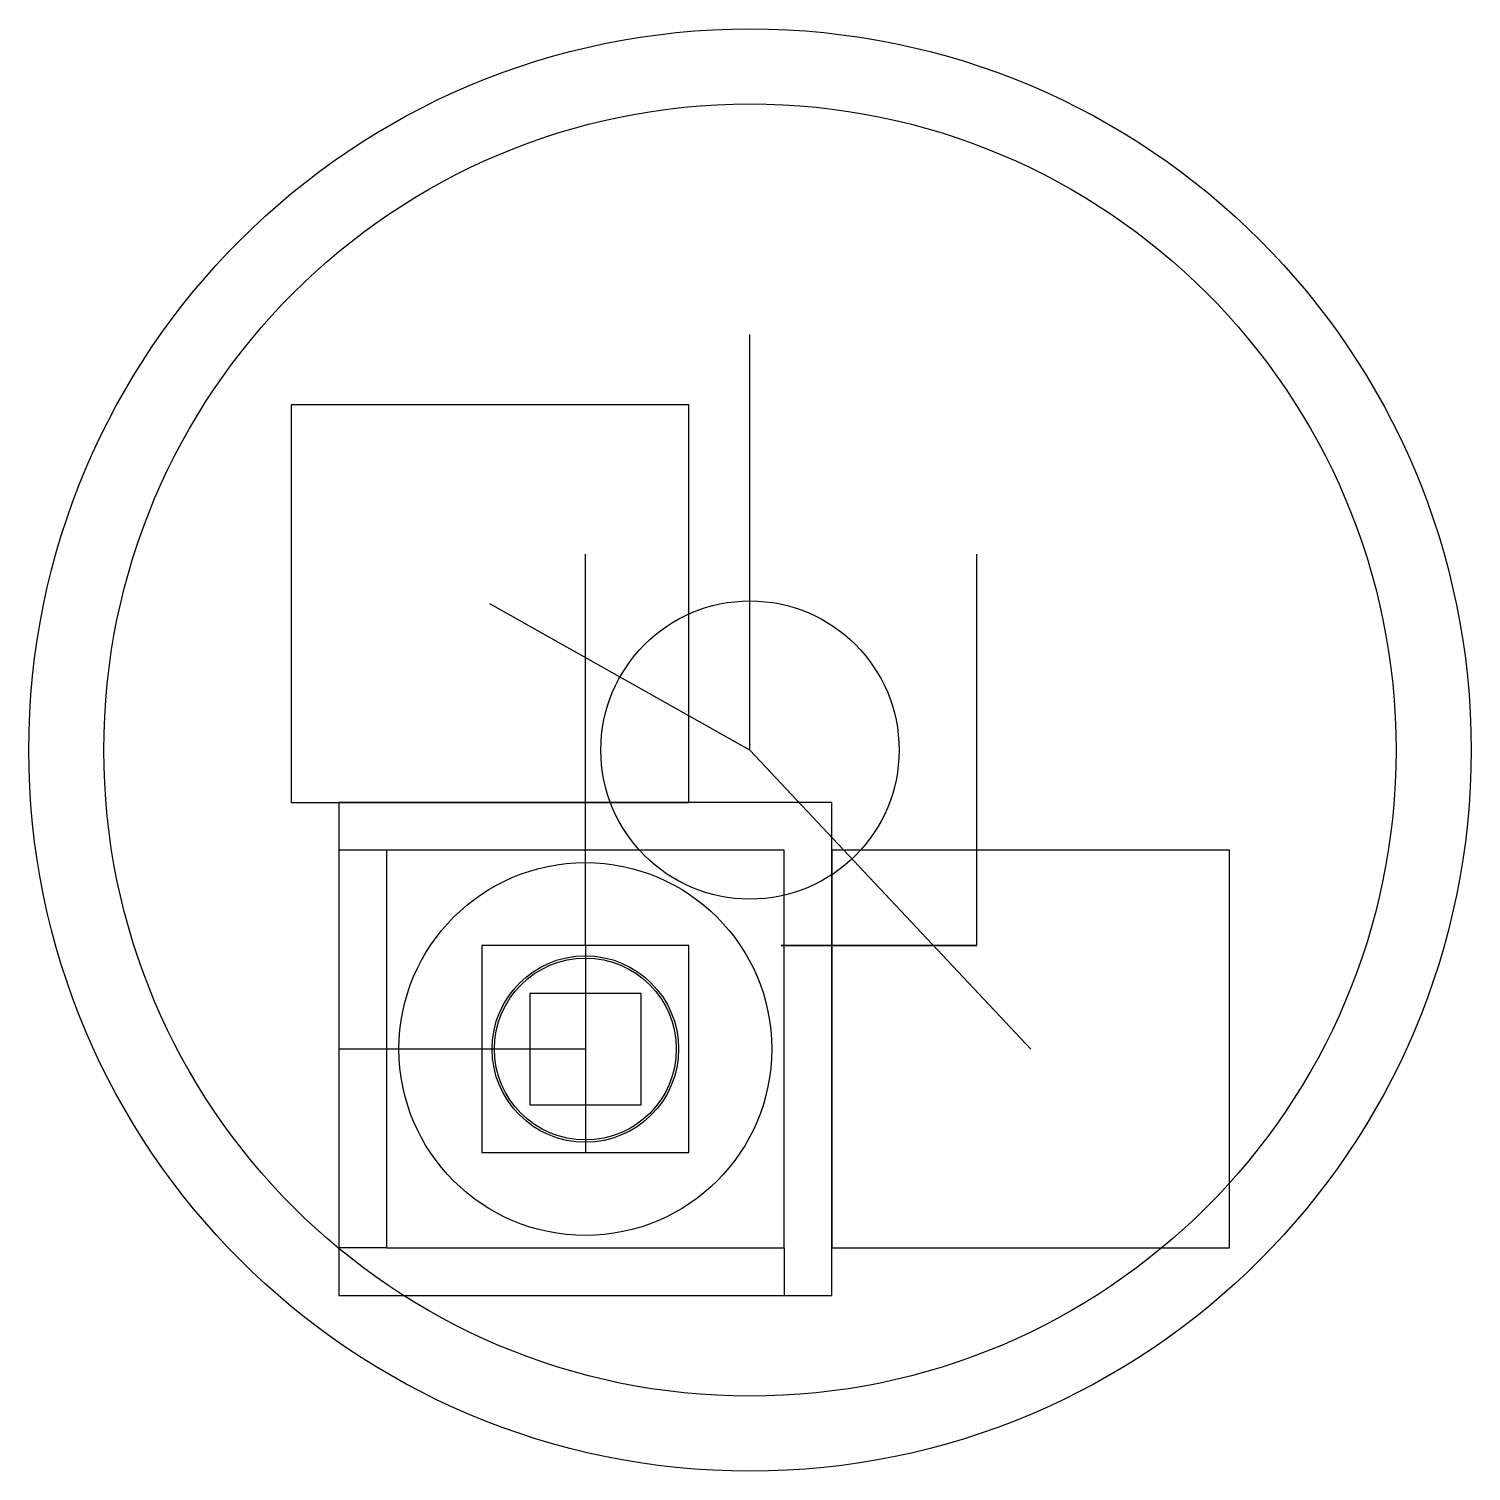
# Model space of a CAD drawing. Header units: inches. Extents: x 10.4 to 11.85, y 4.78 to 6.23.
import ezdxf

# ---------------------------------------------------------------- set-up
doc = ezdxf.new("R2010")
doc.units = ezdxf.units.IN
doc.header["$MEASUREMENT"] = 0

msp = doc.modelspace()

# ---------------------------------------------------------------- linework, layer by layer
for p, q in [((11.1211, 5.5078), (11.1211, 5.9257)), ((10.9555, 5.311), (10.9555, 5.7047)), ((11.3492, 5.311, 0.1968), (11.3492, 5.7047, 0.1968)), ((11.1211, 5.5078), (10.8595, 5.655)), ((11.3492, 5.4918, 0.1968), (11.3492, 5.5238, 0.1968)), ((11.1211, 5.5078), (11.4035, 5.207)), ((10.7555, 5.407), (10.7075, 5.407)), ((11.0595, 5.311), (10.8515, 5.311)), ((10.8515, 5.311), (10.8515, 5.103)), ((10.9555, 5.311), (10.9555, 5.103)), ((11.0595, 5.103), (11.0595, 5.311)), ((10.9555, 5.207), (10.7075, 5.207)), ((10.7075, 5.207), (10.7075, 4.959)), ((10.8515, 5.103), (11.0595, 5.103)), ((10.7555, 5.007), (10.7075, 5.007)), ((11.1555, 5.007), (11.1555, 4.959))]:
    msp.add_line(p, q)
at = {"extrusion": (2.22045e-16, -1, 4.93038e-32)}
msp.add_line((11.3492, 5.311, 0.0984), (11.2508, 5.311, 0.0984), dxfattribs=at)
for points in [[(10.6595, 5.455), (11.0595, 5.455), (11.0595, 5.855), (10.6595, 5.855)], [(10.7075, 4.959), (11.2035, 4.959), (11.2035, 5.455), (10.7075, 5.455)], [(10.7555, 5.007), (11.1555, 5.007), (11.1555, 5.407), (10.7555, 5.407)], [(11.2035, 5.007), (11.6035, 5.007), (11.6035, 5.407), (11.2035, 5.407)], [(11.0115, 5.151), (11.0115, 5.263), (10.8995, 5.263), (10.8995, 5.151)]]:
    msp.add_lwpolyline(points, close=True)
for centre, radius in [((11.1211, 5.5078), 0.7255), ((11.1211, 5.5078), 0.65), ((11.1211, 5.5078), 0.15), ((10.9555, 5.207), 0.1875), ((10.9555, 5.207), 0.0938), ((10.9555, 5.207), 0.0915)]:
    msp.add_circle(centre, radius)
at = {"extrusion": (0, -1, 0)}
msp.add_circle((11.2508, 0.0984, -5.311), 0.0984, dxfattribs=at)

doc.saveas('drawing.dxf')
